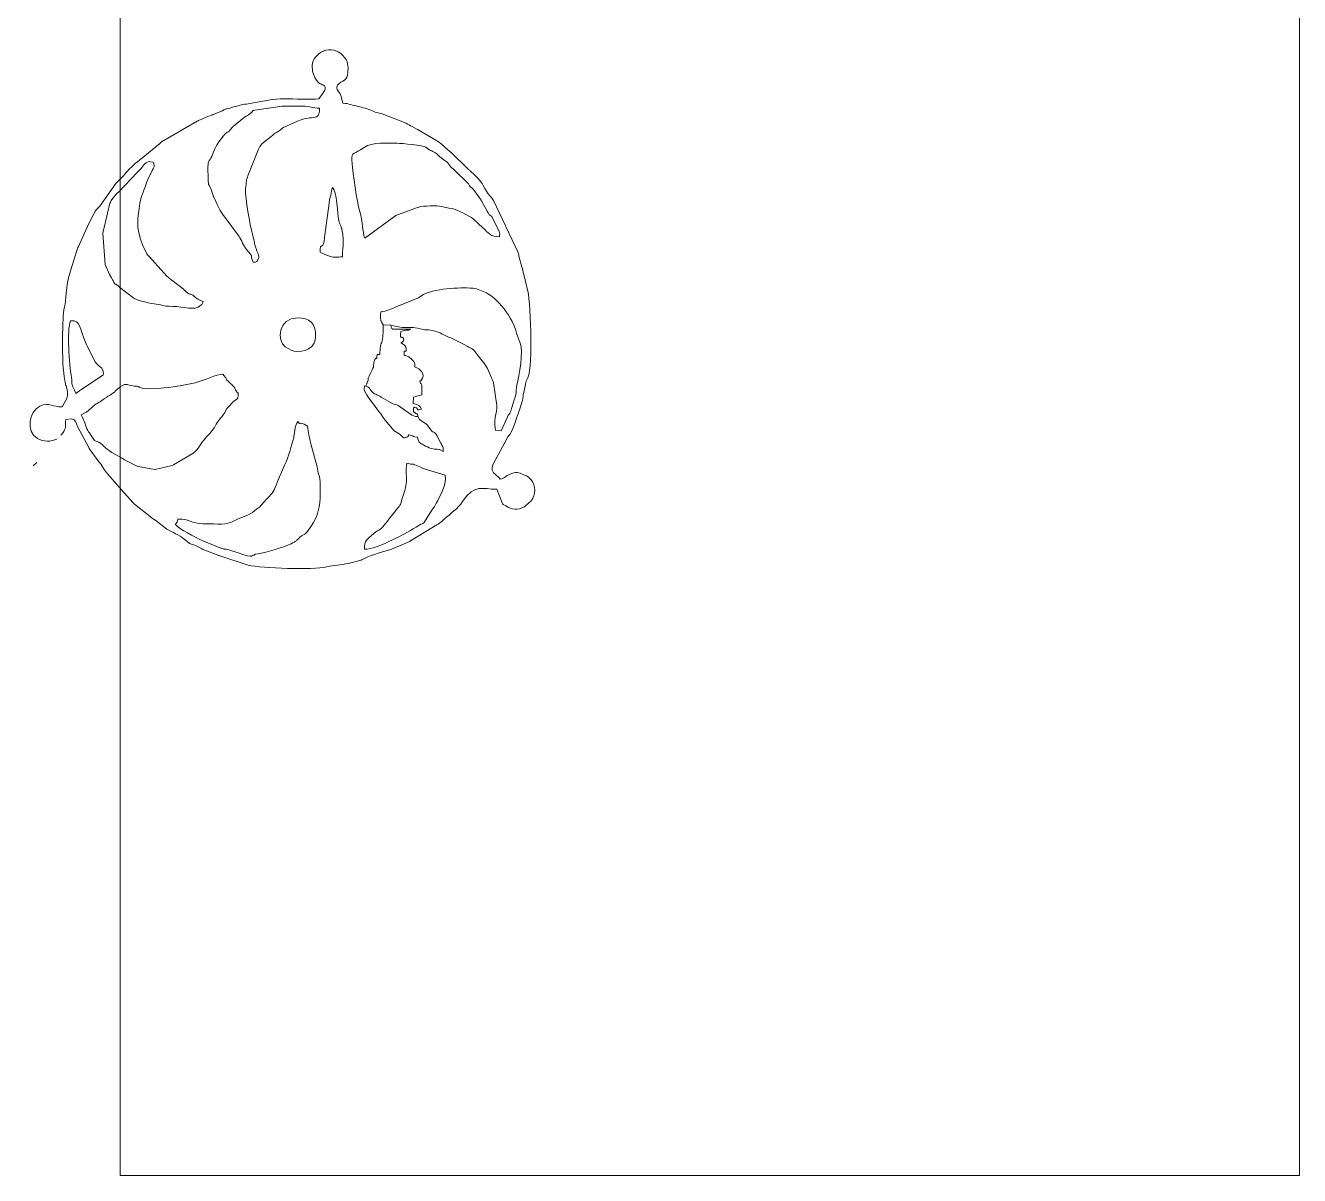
# Model space of a CAD drawing. Header units: centimetres. Extents: x -259 to 261, y 17 to 228.
# Drawn here: x 17.71 to 25.15, y 176.7 to 183.41 of the extents above; entities that cross this region are included whole.
import ezdxf

# ---------------------------------------------------------------- set-up
doc = ezdxf.new("R2010")
doc.units = ezdxf.units.CM
doc.header["$MEASUREMENT"] = 0
doc.layers.add('layer 1', color=7, linetype='Continuous')

msp = doc.modelspace()

# ---------------------------------------------------------------- linework, layer by layer
at = {"layer": 'layer 1', "color": 250, "lineweight": 20}
msp.add_open_spline([(25.14735, 176.70009), (25.14735, 176.70009), (25.14735, 189.98194), (25.14735, 189.98194), (25.14735, 189.98194), (25.14735, 189.98194), (18.26735, 189.98194), (18.26735, 189.98194), (18.26735, 189.98194), (18.26735, 189.98194), (18.26735, 176.70009), (18.26735, 176.70009), (18.26735, 176.70009), (18.26735, 176.70009), (25.14735, 176.70009), (25.14735, 176.70009)], degree=3, knots=[0, 0, 0, 0, 0.2, 0.2, 0.2, 0.2, 0.4, 0.4, 0.4, 0.4, 0.6, 0.6, 0.6, 0.6, 1, 1, 1, 1], dxfattribs=at)
at = {"layer": 'layer 1', "color": 2, "lineweight": 9}
for points, knots in [([(19.55349, 182.99755), (19.54566, 183.02447), (19.51151, 183.04034), (19.54341, 183.06701), (19.54341, 183.06701), (19.57637, 183.09457), (19.59797, 183.08353), (19.59626, 183.16136), (19.59626, 183.16136), (19.59554, 183.19403), (19.58558, 183.20981), (19.56805, 183.23), (19.56805, 183.23), (19.53896, 183.26348), (19.49215, 183.27361), (19.45179, 183.25644), (19.45179, 183.25644), (19.45044, 183.25586), (19.44887, 183.25515), (19.44755, 183.25454), (19.44755, 183.25454), (19.41758, 183.24068), (19.38902, 183.20953), (19.38778, 183.1737), (19.38778, 183.1737), (19.38668, 183.14247), (19.39214, 183.11903), (19.40775, 183.09419), (19.40775, 183.09419), (19.43496, 183.05094), (19.45222, 183.07108), (19.46352, 183.04662)], [0, 0, 0, 0, 0.1111111, 0.1111111, 0.1111111, 0.1111111, 0.2222222, 0.2222222, 0.2222222, 0.2222222, 0.3333333, 0.3333333, 0.3333333, 0.3333333, 0.4444444, 0.4444444, 0.4444444, 0.4444444, 0.5555556, 0.5555556, 0.5555556, 0.5555556, 0.6666667, 0.6666667, 0.6666667, 0.6666667, 0.7777778, 0.7777778, 0.7777778, 0.7777778, 1, 1, 1, 1]), ([(19.46354, 183.03659), (19.46334, 183.03578), (19.46287, 183.03381), (19.46256, 183.03291), (19.46256, 183.03291), (19.46229, 183.03211), (19.45371, 183.01679), (19.45147, 183.01388)], [0, 0, 0, 0, 0.3333333, 0.3333333, 0.3333333, 0.3333333, 1, 1, 1, 1]), ([(19.42565, 182.97934), (19.38056, 182.97127), (19.27831, 182.97994), (19.22483, 182.97876), (19.22483, 182.97876), (19.16131, 182.97737), (19.10275, 182.96767), (19.04457, 182.95498), (19.04457, 182.95498), (18.99292, 182.94371), (18.99921, 182.95263), (18.92266, 182.92937), (18.92266, 182.92937), (18.87707, 182.91552), (18.88981, 182.92581), (18.86312, 182.90825)], [0, 0, 0, 0, 0.2, 0.2, 0.2, 0.2, 0.4, 0.4, 0.4, 0.4, 0.6, 0.6, 0.6, 0.6, 1, 1, 1, 1]), ([(19.1471, 182.75864), (19.17831, 182.78732), (19.17504, 182.77758), (19.19657, 182.79366), (19.19657, 182.79366), (19.20307, 182.7985), (19.19811, 182.79549), (19.20656, 182.8022), (19.20656, 182.8022), (19.22136, 182.81401), (19.20852, 182.80587), (19.2215, 182.81259), (19.2215, 182.81259), (19.2331, 182.81861), (19.2422, 182.81975), (19.25496, 182.82675), (19.25496, 182.82675), (19.39204, 182.902), (19.4317, 182.83497), (19.42992, 182.92419), (19.42992, 182.92419), (19.38796, 182.92604), (19.37654, 182.93497), (19.32836, 182.93579), (19.32836, 182.93579), (19.29018, 182.93644), (19.25043, 182.9372), (19.21234, 182.93641)], [0, 0, 0, 0, 0.125, 0.125, 0.125, 0.125, 0.25, 0.25, 0.25, 0.25, 0.375, 0.375, 0.375, 0.375, 0.5, 0.5, 0.5, 0.5, 0.625, 0.625, 0.625, 0.625, 0.75, 0.75, 0.75, 0.75, 1, 1, 1, 1]), ([(19.80519, 182.88769), (19.78288, 182.89591), (19.76084, 182.89628), (19.73836, 182.9081), (19.73836, 182.9081), (19.71283, 182.92154), (19.6794, 182.92785), (19.65498, 182.93498), (19.65498, 182.93498), (19.63828, 182.93984), (19.6267, 182.94089), (19.6129, 182.94526), (19.6129, 182.94526), (19.59511, 182.95089), (19.58893, 182.95109), (19.56508, 182.95427)], [0, 0, 0, 0, 0.2, 0.2, 0.2, 0.2, 0.4, 0.4, 0.4, 0.4, 0.6, 0.6, 0.6, 0.6, 1, 1, 1, 1]), ([(18.80959, 182.88734), (18.80821, 182.88684), (18.80659, 182.88621), (18.80521, 182.88573), (18.80521, 182.88573), (18.77517, 182.87522), (18.75955, 182.86859), (18.73302, 182.85623), (18.73302, 182.85623), (18.72147, 182.85085), (18.726, 182.85301), (18.71602, 182.84796)], [0, 0, 0, 0, 0.25, 0.25, 0.25, 0.25, 0.5, 0.5, 0.5, 0.5, 1, 1, 1, 1]), ([(19.06593, 182.91452), (19.0248, 182.90662), (19.05329, 182.91575), (19.02603, 182.89251), (19.02603, 182.89251), (19.00893, 182.87791), (19.01036, 182.88463), (18.9921, 182.87146)], [0, 0, 0, 0, 0.3333333, 0.3333333, 0.3333333, 0.3333333, 1, 1, 1, 1]), ([(18.92815, 182.81988), (18.9269, 182.81862), (18.92343, 182.81478), (18.92226, 182.81337), (18.92226, 182.81337), (18.8831, 182.76662), (18.90177, 182.79819), (18.86927, 182.76354)], [0, 0, 0, 0, 0.3333333, 0.3333333, 0.3333333, 0.3333333, 1, 1, 1, 1]), ([(18.50867, 182.72714), (18.49664, 182.71804), (18.49133, 182.71299), (18.4793, 182.70254), (18.4793, 182.70254), (18.47225, 182.69644), (18.47552, 182.6985), (18.46619, 182.69075)], [0, 0, 0, 0, 0.3333333, 0.3333333, 0.3333333, 0.3333333, 1, 1, 1, 1]), ([(18.84156, 182.72888), (18.81328, 182.68492), (18.81197, 182.65939), (18.79635, 182.63354), (18.79635, 182.63354), (18.78093, 182.60804), (18.77844, 182.62031), (18.7791, 182.56543), (18.7791, 182.56543), (18.78068, 182.43616), (18.77966, 182.51322), (18.80545, 182.4259), (18.80545, 182.4259), (18.81189, 182.40412), (18.80724, 182.41789), (18.8141, 182.40307), (18.8141, 182.40307), (18.83218, 182.364), (18.84321, 182.33556), (18.86554, 182.30357), (18.86554, 182.30357), (18.86628, 182.30249), (18.86734, 182.30105), (18.86811, 182.30002), (18.86811, 182.30002), (18.86888, 182.299), (18.87003, 182.29761), (18.87082, 182.29661)], [0, 0, 0, 0, 0.125, 0.125, 0.125, 0.125, 0.25, 0.25, 0.25, 0.25, 0.375, 0.375, 0.375, 0.375, 0.5, 0.5, 0.5, 0.5, 0.625, 0.625, 0.625, 0.625, 0.75, 0.75, 0.75, 0.75, 1, 1, 1, 1]), ([(19.07309, 182.6855), (19.07675, 182.69162), (19.07803, 182.69468), (19.0822, 182.70113), (19.0822, 182.70113), (19.08281, 182.70208), (19.09189, 182.71439), (19.09273, 182.71535)], [0, 0, 0, 0, 0.3333333, 0.3333333, 0.3333333, 0.3333333, 1, 1, 1, 1]), ([(20.06055, 182.6888), (20.0302, 182.71133), (20.07671, 182.68021), (20.05054, 182.69702), (20.05054, 182.69702), (20.03588, 182.70643), (19.90904, 182.71955), (19.88216, 182.71955), (19.88216, 182.71955), (19.82976, 182.71955), (19.73987, 182.72832), (19.69057, 182.69542)], [0, 0, 0, 0, 0.25, 0.25, 0.25, 0.25, 0.5, 0.5, 0.5, 0.5, 1, 1, 1, 1]), ([(20.1966, 182.6669), (20.19658, 182.66691), (20.18385, 182.6769), (20.1832, 182.67746), (20.1832, 182.67746), (20.15783, 182.69871), (20.14058, 182.71982), (20.10943, 182.73713)], [0, 0, 0, 0, 0.3333333, 0.3333333, 0.3333333, 0.3333333, 1, 1, 1, 1]), ([(19.66859, 182.68043), (19.62314, 182.65618), (19.61353, 182.66347), (19.6195, 182.60159), (19.6195, 182.60159), (19.62419, 182.55302), (19.64899, 182.37035), (19.66268, 182.32684), (19.66268, 182.32684), (19.68576, 182.25342), (19.67936, 182.20805), (19.6934, 182.16566)], [0, 0, 0, 0, 0.25, 0.25, 0.25, 0.25, 0.5, 0.5, 0.5, 0.5, 1, 1, 1, 1]), ([(20.21014, 182.57135), (20.19528, 182.58069), (20.20359, 182.57256), (20.19429, 182.5847), (20.19429, 182.5847), (20.15485, 182.63616), (20.18949, 182.59335), (20.14027, 182.63405), (20.14027, 182.63405), (20.11559, 182.65448), (20.1229, 182.65454), (20.09184, 182.67066), (20.09184, 182.67066), (20.09058, 182.67132), (20.08899, 182.6721), (20.08772, 182.67275), (20.08772, 182.67275), (20.08683, 182.67321), (20.0683, 182.68325), (20.0677, 182.68364)], [0, 0, 0, 0, 0.1666667, 0.1666667, 0.1666667, 0.1666667, 0.3333333, 0.3333333, 0.3333333, 0.3333333, 0.5, 0.5, 0.5, 0.5, 0.6666667, 0.6666667, 0.6666667, 0.6666667, 1, 1, 1, 1]), ([(18.3143, 182.56267), (18.31339, 182.56177), (18.31208, 182.56056), (18.31121, 182.55963), (18.31121, 182.55963), (18.27353, 182.51879), (18.29104, 182.53174), (18.24082, 182.48597)], [0, 0, 0, 0, 0.3333333, 0.3333333, 0.3333333, 0.3333333, 1, 1, 1, 1]), ([(18.39134, 182.41202), (18.39369, 182.41696), (18.39595, 182.42202), (18.39875, 182.42893), (18.39875, 182.42893), (18.41873, 182.47822), (18.41586, 182.48388), (18.44681, 182.54691), (18.44681, 182.54691), (18.46882, 182.59176), (18.46918, 182.57661), (18.45957, 182.6098), (18.45957, 182.6098), (18.43179, 182.61304), (18.43847, 182.61716), (18.41887, 182.60471), (18.41887, 182.60471), (18.39795, 182.59142), (18.39319, 182.5697), (18.36536, 182.54891)], [0, 0, 0, 0, 0.1666667, 0.1666667, 0.1666667, 0.1666667, 0.3333333, 0.3333333, 0.3333333, 0.3333333, 0.5, 0.5, 0.5, 0.5, 0.6666667, 0.6666667, 0.6666667, 0.6666667, 1, 1, 1, 1]), ([(20.37811, 182.48433), (20.36221, 182.51011), (20.33082, 182.54001), (20.30843, 182.55832), (20.30843, 182.55832), (20.30482, 182.56128), (20.29925, 182.5663), (20.2959, 182.57068)], [0, 0, 0, 0, 0.3333333, 0.3333333, 0.3333333, 0.3333333, 1, 1, 1, 1]), ([(19.03797, 182.1894), (19.02472, 182.24179), (18.99504, 182.40331), (18.99814, 182.44973), (18.99814, 182.44973), (18.99926, 182.46641), (19.00528, 182.51397), (19.01098, 182.53012)], [0, 0, 0, 0, 0.3333333, 0.3333333, 0.3333333, 0.3333333, 1, 1, 1, 1]), ([(20.35369, 182.41573), (20.34629, 182.42685), (20.35412, 182.41533), (20.34841, 182.42324), (20.34841, 182.42324), (20.30271, 182.48658), (20.322, 182.44516), (20.29873, 182.48258)], [0, 0, 0, 0, 0.3333333, 0.3333333, 0.3333333, 0.3333333, 1, 1, 1, 1]), ([(19.55378, 182.23763), (19.55247, 182.2409), (19.54553, 182.25847), (19.54547, 182.25864), (19.54547, 182.25864), (19.53217, 182.30506), (19.53383, 182.44172), (19.50476, 182.46173), (19.50476, 182.46173), (19.49935, 182.44713), (19.50028, 182.43285), (19.49578, 182.41603), (19.49578, 182.41603), (19.49088, 182.39776), (19.4886, 182.40322), (19.48706, 182.37069)], [0, 0, 0, 0, 0.2, 0.2, 0.2, 0.2, 0.4, 0.4, 0.4, 0.4, 0.6, 0.6, 0.6, 0.6, 1, 1, 1, 1]), ([(18.14765, 182.35323), (18.13709, 182.33637), (18.13397, 182.34258), (18.12178, 182.32335), (18.12178, 182.32335), (18.11548, 182.3134), (18.12255, 182.32224), (18.11303, 182.30873)], [0, 0, 0, 0, 0.3333333, 0.3333333, 0.3333333, 0.3333333, 1, 1, 1, 1]), ([(18.20751, 182.36962), (18.20751, 182.36962), (18.16524, 182.19461), (18.16524, 182.19461), (18.16524, 182.19461), (18.16524, 182.19461), (18.17955, 182.0128), (18.17955, 182.0128), (18.17955, 182.0128), (18.17955, 182.0128), (18.20453, 181.95349), (18.20453, 181.95349)], [0, 0, 0, 0, 0.25, 0.25, 0.25, 0.25, 0.5, 0.5, 0.5, 0.5, 1, 1, 1, 1]), ([(19.6934, 182.16566), (19.6934, 182.16566), (19.8756, 182.29858), (19.8756, 182.29858), (19.8756, 182.29858), (19.8756, 182.29858), (19.99525, 182.34307), (19.99525, 182.34307)], [0, 0, 0, 0, 0.3333333, 0.3333333, 0.3333333, 0.3333333, 1, 1, 1, 1]), ([(19.99525, 182.34307), (20.01686, 182.34878), (19.99519, 182.3434), (20.00855, 182.34749), (20.00855, 182.34749), (20.03442, 182.35541), (20.11542, 182.35692), (20.14285, 182.35117), (20.14285, 182.35117), (20.1658, 182.34638), (20.16944, 182.34239), (20.20475, 182.33878), (20.20475, 182.33878), (20.22968, 182.33624), (20.3033, 182.29326), (20.32666, 182.27958)], [0, 0, 0, 0, 0.2, 0.2, 0.2, 0.2, 0.4, 0.4, 0.4, 0.4, 0.6, 0.6, 0.6, 0.6, 1, 1, 1, 1]), ([(19.04228, 182.027), (19.06256, 182.02709), (19.05918, 182.02418), (19.06917, 182.03945), (19.06917, 182.03945), (19.08351, 182.06131), (19.07112, 182.07187), (19.06146, 182.09995), (19.06146, 182.09995), (19.04514, 182.14744), (19.05324, 182.13857), (19.04072, 182.17979)], [0, 0, 0, 0, 0.25, 0.25, 0.25, 0.25, 0.5, 0.5, 0.5, 0.5, 1, 1, 1, 1]), ([(19.56475, 182.05694), (19.56061, 182.09969), (19.57832, 182.13366), (19.56101, 182.21614), (19.56101, 182.21614), (19.56069, 182.21768), (19.56033, 182.2193), (19.55995, 182.22078), (19.55995, 182.22078), (19.55959, 182.22222), (19.55907, 182.22383), (19.55865, 182.22519)], [0, 0, 0, 0, 0.25, 0.25, 0.25, 0.25, 0.5, 0.5, 0.5, 0.5, 1, 1, 1, 1]), ([(20.38313, 182.22707), (20.41616, 182.19609), (20.42674, 182.1735), (20.48033, 182.17483), (20.48033, 182.17483), (20.48084, 182.18946), (20.48232, 182.19097), (20.47884, 182.20517)], [0, 0, 0, 0, 0.3333333, 0.3333333, 0.3333333, 0.3333333, 1, 1, 1, 1]), ([(18.96153, 182.17512), (18.97234, 182.15878), (18.98909, 182.11701), (19.004, 182.10018), (19.004, 182.10018), (19.04832, 182.05018), (19.02214, 182.07257), (19.04228, 182.027)], [0, 0, 0, 0, 0.3333333, 0.3333333, 0.3333333, 0.3333333, 1, 1, 1, 1]), ([(19.45984, 182.16959), (19.45628, 182.09044), (19.43214, 182.15086), (19.43344, 182.08472), (19.43344, 182.08472), (19.44668, 182.07593), (19.47786, 182.06559), (19.48758, 182.06178), (19.48758, 182.06178), (19.52077, 182.04878), (19.52895, 182.0579), (19.56475, 182.05694)], [0, 0, 0, 0, 0.25, 0.25, 0.25, 0.25, 0.5, 0.5, 0.5, 0.5, 1, 1, 1, 1]), ([(17.97827, 181.98061), (17.94599, 181.87688), (17.95105, 181.80309), (17.94235, 181.76533), (17.94235, 181.76533), (17.93297, 181.72457), (17.93159, 181.66241), (17.93134, 181.61644), (17.93134, 181.61644), (17.93084, 181.52029), (17.92768, 181.41716), (17.9458, 181.32459), (17.9458, 181.32459), (17.94715, 181.31768), (17.95063, 181.30671), (17.95123, 181.30483), (17.95123, 181.30483), (17.97238, 181.23935), (17.95534, 181.23431), (17.92868, 181.1835), (17.92868, 181.1835), (17.87404, 181.17877), (17.85487, 181.21309), (17.79886, 181.18619), (17.79886, 181.18619), (17.73391, 181.15501), (17.71449, 181.04167), (17.78374, 180.9985), (17.78374, 180.9985), (17.81719, 180.97765), (17.86447, 180.9764), (17.899, 180.9965)], [0, 0, 0, 0, 0.1111111, 0.1111111, 0.1111111, 0.1111111, 0.2222222, 0.2222222, 0.2222222, 0.2222222, 0.3333333, 0.3333333, 0.3333333, 0.3333333, 0.4444444, 0.4444444, 0.4444444, 0.4444444, 0.5555556, 0.5555556, 0.5555556, 0.5555556, 0.6666667, 0.6666667, 0.6666667, 0.6666667, 0.7777778, 0.7777778, 0.7777778, 0.7777778, 1, 1, 1, 1]), ([(18.20453, 181.95349), (18.20515, 181.95244), (18.20619, 181.95098), (18.20681, 181.94992), (18.20681, 181.94992), (18.25984, 181.86212), (18.21263, 181.92461), (18.26548, 181.87938)], [0, 0, 0, 0, 0.3333333, 0.3333333, 0.3333333, 0.3333333, 1, 1, 1, 1]), ([(18.56844, 181.92079), (18.56732, 181.92151), (18.56573, 181.9224), (18.56463, 181.92314), (18.56463, 181.92314), (18.56354, 181.9239), (18.56201, 181.92491), (18.56096, 181.92569), (18.56096, 181.92569), (18.5598, 181.92655), (18.5448, 181.94026), (18.54205, 181.94279)], [0, 0, 0, 0, 0.25, 0.25, 0.25, 0.25, 0.5, 0.5, 0.5, 0.5, 1, 1, 1, 1]), ([(18.34718, 181.81535), (18.37137, 181.80195), (18.45039, 181.78343), (18.47657, 181.78162), (18.47657, 181.78162), (18.52448, 181.77834), (18.50039, 181.76938), (18.57367, 181.76867), (18.57367, 181.76867), (18.63921, 181.76804), (18.69733, 181.73931), (18.73744, 181.77455), (18.73744, 181.77455), (18.74726, 181.78319), (18.74542, 181.77959), (18.75086, 181.79597)], [0, 0, 0, 0, 0.2, 0.2, 0.2, 0.2, 0.4, 0.4, 0.4, 0.4, 0.6, 0.6, 0.6, 0.6, 1, 1, 1, 1]), ([(18.75086, 181.79597), (18.74893, 181.79658), (18.71926, 181.80754), (18.70207, 181.82325), (18.70207, 181.82325), (18.66295, 181.859), (18.68501, 181.81769), (18.6347, 181.87116)], [0, 0, 0, 0, 0.3333333, 0.3333333, 0.3333333, 0.3333333, 1, 1, 1, 1]), ([(20.44993, 181.81355), (20.41942, 181.84504), (20.35354, 181.87453), (20.30855, 181.87553), (20.30855, 181.87553), (20.22082, 181.87753), (20.07517, 181.87425), (20.00735, 181.81921)], [0, 0, 0, 0, 0.3333333, 0.3333333, 0.3333333, 0.3333333, 1, 1, 1, 1]), ([(20.63083, 181.31216), (20.63432, 181.33303), (20.63682, 181.33355), (20.64529, 181.3516), (20.64529, 181.3516), (20.67783, 181.42085), (20.66003, 181.82825), (20.64233, 181.87191)], [0, 0, 0, 0, 0.3333333, 0.3333333, 0.3333333, 0.3333333, 1, 1, 1, 1]), ([(19.87779, 181.76486), (19.84616, 181.75323), (19.82363, 181.74174), (19.78701, 181.7363), (19.78701, 181.7363), (19.78616, 181.71065), (19.7831, 181.691), (19.79296, 181.67228)], [0, 0, 0, 0, 0.3333333, 0.3333333, 0.3333333, 0.3333333, 1, 1, 1, 1]), ([(20.57899, 181.61305), (20.57266, 181.6351), (20.57072, 181.64421), (20.56339, 181.65955), (20.56339, 181.65955), (20.53704, 181.71472), (20.50683, 181.76064), (20.46248, 181.80194)], [0, 0, 0, 0, 0.3333333, 0.3333333, 0.3333333, 0.3333333, 1, 1, 1, 1]), ([(18.07247, 181.54077), (18.07165, 181.5425), (18.06926, 181.54745), (18.06844, 181.54917), (18.06844, 181.54917), (18.02358, 181.64366), (18.04153, 181.68965), (17.97736, 181.68455), (17.97736, 181.68455), (17.95472, 181.62636), (17.96924, 181.43239), (17.98287, 181.3536), (17.98287, 181.3536), (17.99102, 181.30657), (17.97307, 181.34315), (17.99962, 181.28067), (17.99962, 181.28067), (18.00027, 181.27914), (18.00085, 181.27749), (18.0015, 181.27597)], [0, 0, 0, 0, 0.1666667, 0.1666667, 0.1666667, 0.1666667, 0.3333333, 0.3333333, 0.3333333, 0.3333333, 0.5, 0.5, 0.5, 0.5, 0.6666667, 0.6666667, 0.6666667, 0.6666667, 1, 1, 1, 1]), ([(19.25045, 181.52058), (19.283, 181.4983), (19.36714, 181.49399), (19.39815, 181.55391), (19.39815, 181.55391), (19.40655, 181.57013), (19.40619, 181.58006), (19.40672, 181.59801), (19.40672, 181.59801), (19.4088, 181.66899), (19.37058, 181.70156), (19.30394, 181.70156)], [0, 0, 0, 0, 0.25, 0.25, 0.25, 0.25, 0.5, 0.5, 0.5, 0.5, 1, 1, 1, 1]), ([(19.80075, 181.66146), (19.79942, 181.63193), (19.80257, 181.59713), (19.79592, 181.56866), (19.79592, 181.56866), (19.79081, 181.54673), (19.79008, 181.55814), (19.78584, 181.53653), (19.78584, 181.53653), (19.78314, 181.52275), (19.78289, 181.50361), (19.78127, 181.48874)], [0, 0, 0, 0, 0.25, 0.25, 0.25, 0.25, 0.5, 0.5, 0.5, 0.5, 1, 1, 1, 1]), ([(19.84556, 181.65799), (19.87491, 181.65535), (19.87595, 181.64794), (19.91211, 181.64614), (19.91211, 181.64614), (19.96835, 181.64333), (19.96823, 181.6519), (20.01901, 181.63686), (20.01901, 181.63686), (20.06092, 181.62443), (20.04396, 181.64258), (20.12173, 181.61836), (20.12173, 181.61836), (20.13752, 181.61346), (20.1469, 181.60277), (20.19612, 181.5843)], [0, 0, 0, 0, 0.2, 0.2, 0.2, 0.2, 0.4, 0.4, 0.4, 0.4, 0.6, 0.6, 0.6, 0.6, 1, 1, 1, 1]), ([(19.90563, 181.55563), (19.90685, 181.5567), (19.9074, 181.55801), (19.90951, 181.5585), (19.90951, 181.5585), (19.91159, 181.559), (19.91256, 181.56078), (19.91318, 181.56147), (19.91318, 181.56147), (19.91668, 181.56537), (19.92654, 181.5661), (19.91985, 181.58091), (19.91985, 181.58091), (19.90868, 181.60569), (19.89586, 181.56185), (19.90468, 181.62252)], [0, 0, 0, 0, 0.2, 0.2, 0.2, 0.2, 0.4, 0.4, 0.4, 0.4, 0.6, 0.6, 0.6, 0.6, 1, 1, 1, 1]), ([(19.98508, 181.42437), (19.9855, 181.43983), (19.98922, 181.43804), (19.96777, 181.45868), (19.96777, 181.45868), (19.91338, 181.51102), (19.92578, 181.45474), (19.92464, 181.50736)], [0, 0, 0, 0, 0.3333333, 0.3333333, 0.3333333, 0.3333333, 1, 1, 1, 1]), ([(20.56243, 181.20933), (20.56734, 181.22994), (20.57176, 181.23649), (20.57481, 181.25209), (20.57481, 181.25209), (20.57838, 181.27025), (20.5762, 181.29037), (20.58106, 181.30853), (20.58106, 181.30853), (20.59651, 181.36626), (20.61931, 181.50466), (20.60025, 181.55487)], [0, 0, 0, 0, 0.25, 0.25, 0.25, 0.25, 0.5, 0.5, 0.5, 0.5, 1, 1, 1, 1]), ([(19.76634, 181.48843), (19.76319, 181.43964), (19.76145, 181.48804), (19.74941, 181.44785), (19.74941, 181.44785), (19.74052, 181.41821), (19.75242, 181.42826), (19.73704, 181.39748), (19.73704, 181.39748), (19.6994, 181.32209), (19.72448, 181.37073), (19.7086, 181.32486), (19.7086, 181.32486), (19.70801, 181.32314), (19.70736, 181.32173), (19.70671, 181.32003), (19.70671, 181.32003), (19.70596, 181.31803), (19.70169, 181.3103), (19.69952, 181.3032), (19.69952, 181.3032), (19.72532, 181.29641), (19.71899, 181.29003), (19.73332, 181.2731), (19.73332, 181.2731), (19.747, 181.25693), (19.76526, 181.25392), (19.7901, 181.2392)], [0, 0, 0, 0, 0.125, 0.125, 0.125, 0.125, 0.25, 0.25, 0.25, 0.25, 0.375, 0.375, 0.375, 0.375, 0.5, 0.5, 0.5, 0.5, 0.625, 0.625, 0.625, 0.625, 0.75, 0.75, 0.75, 0.75, 1, 1, 1, 1]), ([(18.94742, 181.22722), (18.95369, 181.23464), (18.95417, 181.22923), (18.95467, 181.24538), (18.95467, 181.24538), (18.95599, 181.28778), (18.95688, 181.24951), (18.94691, 181.26973), (18.94691, 181.26973), (18.93765, 181.28852), (18.93339, 181.29437), (18.92163, 181.30745), (18.92163, 181.30745), (18.91435, 181.31555), (18.91523, 181.31465), (18.90639, 181.32273), (18.90639, 181.32273), (18.87336, 181.35293), (18.89425, 181.34244), (18.86581, 181.37257)], [0, 0, 0, 0, 0.1666667, 0.1666667, 0.1666667, 0.1666667, 0.3333333, 0.3333333, 0.3333333, 0.3333333, 0.5, 0.5, 0.5, 0.5, 0.6666667, 0.6666667, 0.6666667, 0.6666667, 1, 1, 1, 1]), ([(19.97919, 181.23977), (19.9962, 181.24346), (20.01076, 181.24835), (20.02733, 181.25232), (20.02733, 181.25232), (20.0289, 181.33349), (20.02712, 181.29693), (20.01516, 181.33137), (20.01516, 181.33137), (20.02143, 181.33718), (20.01572, 181.32956), (20.02456, 181.33935), (20.02456, 181.33935), (20.03592, 181.35191), (20.03732, 181.37094), (20.02502, 181.38828), (20.02502, 181.38828), (20.00649, 181.41437), (19.97537, 181.41409), (19.98516, 181.41745)], [0, 0, 0, 0, 0.1666667, 0.1666667, 0.1666667, 0.1666667, 0.3333333, 0.3333333, 0.3333333, 0.3333333, 0.5, 0.5, 0.5, 0.5, 0.6666667, 0.6666667, 0.6666667, 0.6666667, 1, 1, 1, 1]), ([(18.61643, 181.3046), (18.5765, 181.30188), (18.47741, 181.27912), (18.3971, 181.29221), (18.3971, 181.29221), (18.36151, 181.29802), (18.3925, 181.30037), (18.34847, 181.30411), (18.34847, 181.30411), (18.29744, 181.30846), (18.30435, 181.33043), (18.24885, 181.2844), (18.24885, 181.2844), (18.22537, 181.26494), (18.24546, 181.27318), (18.20372, 181.24913), (18.20372, 181.24913), (18.18922, 181.24076), (18.20265, 181.25001), (18.18919, 181.23997), (18.18919, 181.23997), (18.11339, 181.18342), (18.14927, 181.22382), (18.07735, 181.15748), (18.07735, 181.15748), (18.07606, 181.15629), (18.07221, 181.15297), (18.07077, 181.15189)], [0, 0, 0, 0, 0.125, 0.125, 0.125, 0.125, 0.25, 0.25, 0.25, 0.25, 0.375, 0.375, 0.375, 0.375, 0.5, 0.5, 0.5, 0.5, 0.625, 0.625, 0.625, 0.625, 0.75, 0.75, 0.75, 0.75, 1, 1, 1, 1]), ([(19.7901, 181.2392), (19.76526, 181.25392), (19.747, 181.25693), (19.73332, 181.2731), (19.73332, 181.2731), (19.71899, 181.29003), (19.72532, 181.29641), (19.69952, 181.3032), (19.69952, 181.3032), (19.68625, 181.30919), (19.69746, 181.30468), (19.6918, 181.30021), (19.6918, 181.30021), (19.69134, 181.28003), (19.68942, 181.2858), (19.69642, 181.2681), (19.69642, 181.2681), (19.7061, 181.24366), (19.79115, 181.13946), (19.81268, 181.10434)], [0, 0, 0, 0, 0.1666667, 0.1666667, 0.1666667, 0.1666667, 0.3333333, 0.3333333, 0.3333333, 0.3333333, 0.5, 0.5, 0.5, 0.5, 0.6666667, 0.6666667, 0.6666667, 0.6666667, 1, 1, 1, 1]), ([(20.52798, 181.00813), (20.53432, 181.01744), (20.54, 181.02051), (20.54202, 181.02315), (20.54202, 181.02315), (20.55622, 181.04171), (20.6047, 181.18788), (20.61394, 181.21865), (20.61394, 181.21865), (20.61863, 181.23426), (20.61676, 181.24964), (20.6212, 181.26704)], [0, 0, 0, 0, 0.25, 0.25, 0.25, 0.25, 0.5, 0.5, 0.5, 0.5, 1, 1, 1, 1]), ([(20.00438, 181.12537), (20.00119, 181.15793), (20.00249, 181.12812), (19.98314, 181.15127), (19.98314, 181.15127), (19.97696, 181.15865), (19.97852, 181.14185), (19.97803, 181.16115), (19.97803, 181.16115), (19.97726, 181.19118), (19.98283, 181.17552), (19.98549, 181.17973), (19.98549, 181.17973), (20.02043, 181.16936), (19.98126, 181.15844), (20.02466, 181.1691), (20.02466, 181.1691), (20.01517, 181.19226), (20.01078, 181.1929), (19.97562, 181.20291)], [0, 0, 0, 0, 0.1666667, 0.1666667, 0.1666667, 0.1666667, 0.3333333, 0.3333333, 0.3333333, 0.3333333, 0.5, 0.5, 0.5, 0.5, 0.6666667, 0.6666667, 0.6666667, 0.6666667, 1, 1, 1, 1]), ([(18.03926, 181.13601), (18.06451, 181.08766), (18.05924, 181.08941), (18.07277, 181.05404), (18.07277, 181.05404), (18.07937, 181.03677), (18.08414, 181.03877), (18.09447, 181.0216), (18.09447, 181.0216), (18.12977, 180.96287), (18.11146, 180.9986), (18.15539, 180.9671), (18.15539, 180.9671), (18.17371, 180.95397), (18.16894, 180.9503), (18.21859, 180.91586)], [0, 0, 0, 0, 0.2, 0.2, 0.2, 0.2, 0.4, 0.4, 0.4, 0.4, 0.6, 0.6, 0.6, 0.6, 1, 1, 1, 1]), ([(18.81783, 181.06294), (18.82488, 181.07684), (18.82902, 181.08719), (18.83968, 181.10111), (18.83968, 181.10111), (18.84699, 181.11067), (18.8587, 181.12276), (18.86476, 181.13072)], [0, 0, 0, 0, 0.3333333, 0.3333333, 0.3333333, 0.3333333, 1, 1, 1, 1]), ([(19.36013, 181.07033), (19.29856, 181.10621), (19.32328, 181.06793), (19.30394, 181.09694), (19.30394, 181.09694), (19.28404, 181.07317), (19.28374, 181.01639), (19.27948, 181.00165), (19.27948, 181.00165), (19.26811, 180.96246), (19.24749, 180.88194), (19.2283, 180.84726)], [0, 0, 0, 0, 0.25, 0.25, 0.25, 0.25, 0.5, 0.5, 0.5, 0.5, 1, 1, 1, 1]), ([(20.45566, 181.04588), (20.45566, 181.04588), (20.49045, 181.04246), (20.49045, 181.04246), (20.49045, 181.04246), (20.49045, 181.04246), (20.52628, 181.12516), (20.52628, 181.12516)], [0, 0, 0, 0, 0.3333333, 0.3333333, 0.3333333, 0.3333333, 1, 1, 1, 1]), ([(19.86524, 181.04191), (19.86636, 181.04126), (19.86797, 181.04051), (19.86915, 181.03989), (19.86915, 181.03989), (19.93093, 181.00769), (19.90655, 180.9911), (19.94308, 181.00778), (19.94308, 181.00778), (19.96048, 181.01572), (19.93452, 181.02306), (19.96836, 181.0152), (19.96836, 181.0152), (19.97616, 181.01339), (19.97573, 181.00765), (20.00157, 181.00598), (20.00157, 181.00598), (20.00517, 180.99096), (20.00576, 180.97884), (20.0203, 180.96977), (20.0203, 180.96977), (20.0393, 180.95791), (20.07744, 180.93701), (20.10107, 180.93552), (20.10107, 180.93552), (20.10711, 180.93514), (20.12759, 180.93494), (20.13015, 180.93439)], [0, 0, 0, 0, 0.125, 0.125, 0.125, 0.125, 0.25, 0.25, 0.25, 0.25, 0.375, 0.375, 0.375, 0.375, 0.5, 0.5, 0.5, 0.5, 0.625, 0.625, 0.625, 0.625, 0.75, 0.75, 0.75, 0.75, 1, 1, 1, 1]), ([(18.0827, 180.94861), (18.08329, 180.94736), (18.08398, 180.94573), (18.08459, 180.94452), (18.08459, 180.94452), (18.08521, 180.94331), (18.08599, 180.94172), (18.08662, 180.94054)], [0, 0, 0, 0, 0.3333333, 0.3333333, 0.3333333, 0.3333333, 1, 1, 1, 1]), ([(20.15127, 180.92272), (20.15201, 180.95215), (20.15304, 180.93891), (20.14409, 180.95898), (20.14409, 180.95898), (20.14389, 180.95943), (20.13827, 180.96995), (20.1377, 180.97104)], [0, 0, 0, 0, 0.3333333, 0.3333333, 0.3333333, 0.3333333, 1, 1, 1, 1]), ([(18.29216, 180.87377), (18.29216, 180.87377), (18.37078, 180.83427), (18.37078, 180.83427), (18.37078, 180.83427), (18.37078, 180.83427), (18.4703, 180.81678), (18.4703, 180.81678), (18.4703, 180.81678), (18.4703, 180.81678), (18.57044, 180.8405), (18.57044, 180.8405)], [0, 0, 0, 0, 0.25, 0.25, 0.25, 0.25, 0.5, 0.5, 0.5, 0.5, 1, 1, 1, 1]), ([(19.93899, 180.85461), (19.92571, 180.74901), (19.95747, 180.77953), (19.91366, 180.65483), (19.91366, 180.65483), (19.90815, 180.63916), (19.91025, 180.63345), (19.90341, 180.6168), (19.90341, 180.6168), (19.9019, 180.61316), (19.89693, 180.60464), (19.8942, 180.60077)], [0, 0, 0, 0, 0.25, 0.25, 0.25, 0.25, 0.5, 0.5, 0.5, 0.5, 1, 1, 1, 1]), ([(20.64741, 180.77473), (20.6472, 180.77486), (20.62727, 180.78405), (20.62647, 180.78442), (20.62647, 180.78442), (20.60045, 180.79666), (20.58297, 180.80471), (20.5523, 180.79447), (20.5523, 180.79447), (20.52657, 180.78588), (20.50763, 180.76607), (20.48448, 180.76073), (20.48448, 180.76073), (20.47834, 180.76822), (20.47151, 180.7759), (20.46521, 180.78106), (20.46521, 180.78106), (20.44969, 180.79381), (20.42077, 180.80574), (20.44673, 180.85677)], [0, 0, 0, 0, 0.1666667, 0.1666667, 0.1666667, 0.1666667, 0.3333333, 0.3333333, 0.3333333, 0.3333333, 0.5, 0.5, 0.5, 0.5, 0.6666667, 0.6666667, 0.6666667, 0.6666667, 1, 1, 1, 1]), ([(19.20748, 180.80071), (19.20672, 180.79893), (19.20452, 180.7939), (19.20374, 180.79213), (19.20374, 180.79213), (19.18266, 180.74401), (19.17235, 180.70173), (19.15288, 180.67876)], [0, 0, 0, 0, 0.3333333, 0.3333333, 0.3333333, 0.3333333, 1, 1, 1, 1]), ([(19.27249, 180.38879), (19.30258, 180.40414), (19.29002, 180.39826), (19.31392, 180.42072), (19.31392, 180.42072), (19.35223, 180.4567), (19.32313, 180.40679), (19.38171, 180.48617), (19.38171, 180.48617), (19.42283, 180.54187), (19.43242, 180.60802), (19.43392, 180.67384), (19.43392, 180.67384), (19.4369, 180.80535), (19.42413, 180.76097), (19.4167, 180.8318)], [0, 0, 0, 0, 0.2, 0.2, 0.2, 0.2, 0.4, 0.4, 0.4, 0.4, 0.6, 0.6, 0.6, 0.6, 1, 1, 1, 1]), ([(20.07121, 180.55795), (20.09275, 180.59403), (20.09893, 180.59399), (20.1174, 180.63287), (20.1174, 180.63287), (20.11805, 180.63426), (20.11878, 180.6358), (20.11945, 180.63719), (20.11945, 180.63719), (20.14166, 180.6835), (20.17092, 180.72983), (20.16369, 180.78329)], [0, 0, 0, 0, 0.25, 0.25, 0.25, 0.25, 0.5, 0.5, 0.5, 0.5, 1, 1, 1, 1]), ([(20.08549, 180.47696), (20.11351, 180.49374), (20.13181, 180.50273), (20.15675, 180.52662), (20.15675, 180.52662), (20.19417, 180.5625), (20.23659, 180.58679), (20.26499, 180.63005), (20.26499, 180.63005), (20.33466, 180.73613), (20.38053, 180.7022), (20.46346, 180.70182)], [0, 0, 0, 0, 0.25, 0.25, 0.25, 0.25, 0.5, 0.5, 0.5, 0.5, 1, 1, 1, 1]), ([(19.10386, 180.62507), (19.07635, 180.59028), (19.08267, 180.60271), (19.0503, 180.5753), (19.0503, 180.5753), (19.01815, 180.5481), (18.98364, 180.5445), (18.93882, 180.52152), (18.93882, 180.52152), (18.87289, 180.48768), (18.85269, 180.501), (18.75006, 180.50098), (18.75006, 180.50098), (18.68316, 180.50098), (18.66705, 180.53291), (18.60414, 180.52734), (18.60414, 180.52734), (18.59477, 180.50221), (18.60475, 180.51315), (18.58821, 180.49748), (18.58821, 180.49748), (18.61959, 180.46213), (18.69523, 180.43091), (18.74939, 180.40025)], [0, 0, 0, 0, 0.1428571, 0.1428571, 0.1428571, 0.1428571, 0.2857143, 0.2857143, 0.2857143, 0.2857143, 0.4285714, 0.4285714, 0.4285714, 0.4285714, 0.5714286, 0.5714286, 0.5714286, 0.5714286, 0.7142857, 0.7142857, 0.7142857, 0.7142857, 1, 1, 1, 1]), ([(20.49127, 180.63314), (20.50703, 180.60157), (20.4869, 180.62459), (20.51429, 180.60636), (20.51429, 180.60636), (20.55203, 180.58127), (20.58653, 180.57854), (20.62545, 180.60028), (20.62545, 180.60028), (20.62655, 180.60092), (20.62809, 180.60177), (20.62919, 180.6024)], [0, 0, 0, 0, 0.25, 0.25, 0.25, 0.25, 0.5, 0.5, 0.5, 0.5, 1, 1, 1, 1]), ([(19.79955, 180.48291), (19.79266, 180.47636), (19.7992, 180.48064), (19.78743, 180.4713), (19.78743, 180.4713), (19.77031, 180.45776), (19.76716, 180.4626), (19.74659, 180.4436), (19.74659, 180.4436), (19.70953, 180.40934), (19.68835, 180.40496), (19.69161, 180.35227), (19.69161, 180.35227), (19.73335, 180.35322), (19.78885, 180.3747), (19.82746, 180.39348)], [0, 0, 0, 0, 0.2, 0.2, 0.2, 0.2, 0.4, 0.4, 0.4, 0.4, 0.6, 0.6, 0.6, 0.6, 1, 1, 1, 1]), ([(19.89669, 180.42721), (19.93058, 180.44112), (19.99, 180.48059), (20.02139, 180.49745), (20.02139, 180.49745), (20.03681, 180.50576), (20.02959, 180.49792), (20.03957, 180.50867)], [0, 0, 0, 0, 0.3333333, 0.3333333, 0.3333333, 0.3333333, 1, 1, 1, 1]), ([(18.95575, 180.33074), (19.05923, 180.29644), (19.01775, 180.31801), (19.07285, 180.32597), (19.07285, 180.32597), (19.11591, 180.3322), (19.23002, 180.36706), (19.26449, 180.38465)], [0, 0, 0, 0, 0.3333333, 0.3333333, 0.3333333, 0.3333333, 1, 1, 1, 1]), ([(19.67195, 180.28817), (19.67311, 180.28857), (19.68947, 180.29652), (19.69246, 180.29804), (19.69246, 180.29804), (19.74315, 180.32377), (19.80058, 180.33635), (19.8506, 180.3527)], [0, 0, 0, 0, 0.3333333, 0.3333333, 0.3333333, 0.3333333, 1, 1, 1, 1]), ([(19.01445, 180.25917), (19.09665, 180.24301), (19.38861, 180.22845), (19.47216, 180.24932), (19.47216, 180.24932), (19.51388, 180.25975), (19.55365, 180.2598), (19.59682, 180.26966)], [0, 0, 0, 0, 0.3333333, 0.3333333, 0.3333333, 0.3333333, 1, 1, 1, 1])]:
    msp.add_open_spline(points, degree=3, knots=knots, dxfattribs=at)
for points in [[(19.45147, 183.01388), (19.45147, 183.01388), (19.42565, 182.97934), (19.42565, 182.97934)], [(19.46352, 183.04662), (19.46352, 183.04662), (19.46354, 183.03659), (19.46354, 183.03659)], [(19.56508, 182.95427), (19.56508, 182.95427), (19.55349, 182.99755), (19.55349, 182.99755)], [(19.21234, 182.93641), (19.21234, 182.93641), (19.06593, 182.91452), (19.06593, 182.91452)], [(18.86312, 182.90825), (18.86312, 182.90825), (18.80959, 182.88734), (18.80959, 182.88734)], [(18.9921, 182.87146), (18.9921, 182.87146), (18.92815, 182.81988), (18.92815, 182.81988)], [(19.93494, 182.83677), (19.93494, 182.83677), (19.80519, 182.88769), (19.80519, 182.88769)], [(18.71602, 182.84796), (18.71602, 182.84796), (18.50867, 182.72714), (18.50867, 182.72714)], [(19.96998, 182.81794), (19.9592, 182.8224), (19.94704, 182.83039), (19.93494, 182.83677)], [(20.00173, 182.80037), (20.00173, 182.80037), (19.96998, 182.81794), (19.96998, 182.81794)], [(20.00501, 182.79758), (20.00401, 182.79835), (20.00271, 182.79959), (20.00173, 182.80037)], [(20.10943, 182.73713), (20.10943, 182.73713), (20.00501, 182.79758), (20.00501, 182.79758)], [(18.86927, 182.76354), (18.86927, 182.76354), (18.84156, 182.72888), (18.84156, 182.72888)], [(19.09273, 182.71535), (19.09273, 182.71535), (19.1471, 182.75864), (19.1471, 182.75864)], [(18.39891, 182.63602), (18.38005, 182.61888), (18.35934, 182.60903), (18.34226, 182.58999)], [(18.46619, 182.69075), (18.46619, 182.69075), (18.39891, 182.63602), (18.39891, 182.63602)], [(19.01098, 182.53012), (19.01098, 182.53012), (19.07309, 182.6855), (19.07309, 182.6855)], [(19.69057, 182.69542), (19.69057, 182.69542), (19.66859, 182.68043), (19.66859, 182.68043)], [(20.0677, 182.68364), (20.0677, 182.68364), (20.06055, 182.6888), (20.06055, 182.6888)], [(20.2959, 182.57068), (20.2959, 182.57068), (20.1966, 182.6669), (20.1966, 182.6669)], [(18.34226, 182.58999), (18.34226, 182.58999), (18.3143, 182.56267), (18.3143, 182.56267)], [(20.29873, 182.48258), (20.29873, 182.48258), (20.21014, 182.57135), (20.21014, 182.57135)], [(18.24082, 182.48597), (18.24082, 182.48597), (18.14765, 182.35323), (18.14765, 182.35323)], [(18.36536, 182.54891), (18.36536, 182.54891), (18.25833, 182.43722), (18.25833, 182.43722)], [(20.38245, 182.47667), (20.38245, 182.47667), (20.37811, 182.48433), (20.37811, 182.48433)], [(18.24334, 182.42196), (18.24334, 182.42196), (18.21741, 182.39079), (18.21741, 182.39079)], [(18.25833, 182.43722), (18.25301, 182.43124), (18.25132, 182.42933), (18.24334, 182.42196)], [(18.38087, 182.37077), (18.38087, 182.37077), (18.39134, 182.41202), (18.39134, 182.41202)], [(20.3629, 182.40057), (20.3629, 182.40057), (20.35369, 182.41573), (20.35369, 182.41573)], [(20.44407, 182.38601), (20.43821, 182.39731), (20.41459, 182.41918), (20.38245, 182.47667)], [(18.21741, 182.39079), (18.2149, 182.38615), (18.21027, 182.37555), (18.20751, 182.36962)], [(18.39675, 182.12704), (18.35457, 182.23839), (18.37106, 182.28054), (18.38087, 182.37077)], [(19.48706, 182.37069), (19.48706, 182.37069), (19.45984, 182.16959), (19.45984, 182.16959)], [(20.37557, 182.38404), (20.36993, 182.39197), (20.36602, 182.39589), (20.3629, 182.40057)], [(20.40864, 182.32383), (20.40864, 182.32383), (20.37557, 182.38404), (20.37557, 182.38404)], [(20.58786, 182.08653), (20.58786, 182.08653), (20.44407, 182.38601), (20.44407, 182.38601)], [(18.11303, 182.30873), (18.11303, 182.30873), (18.07651, 182.23544), (18.07651, 182.23544)], [(18.87082, 182.29661), (18.87082, 182.29661), (18.96153, 182.17512), (18.96153, 182.17512)], [(20.32666, 182.27958), (20.32666, 182.27958), (20.38313, 182.22707), (20.38313, 182.22707)], [(20.4357, 182.2922), (20.41738, 182.31055), (20.42622, 182.28867), (20.40864, 182.32383)], [(20.47884, 182.20517), (20.47884, 182.20517), (20.4357, 182.2922), (20.4357, 182.2922)], [(18.07458, 182.23106), (18.07458, 182.23106), (18.02363, 182.11756), (18.02363, 182.11756)], [(18.07651, 182.23544), (18.07592, 182.234), (18.07519, 182.23247), (18.07458, 182.23106)], [(19.04072, 182.17979), (19.04072, 182.17979), (19.03797, 182.1894), (19.03797, 182.1894)], [(19.55865, 182.22519), (19.55865, 182.22519), (19.55378, 182.23763), (19.55378, 182.23763)], [(18.02363, 182.11756), (18.01664, 182.10459), (18.02101, 182.1131), (18.01596, 182.101)], [(18.42283, 182.07394), (18.42283, 182.07394), (18.39675, 182.12704), (18.39675, 182.12704)], [(18.01596, 182.101), (18.01596, 182.101), (17.97827, 181.98061), (17.97827, 181.98061)], [(18.43506, 182.06199), (18.42775, 182.06994), (18.43067, 182.06511), (18.42283, 182.07394)], [(18.54205, 181.94279), (18.54205, 181.94279), (18.43506, 182.06199), (18.43506, 182.06199)], [(20.59315, 182.06194), (20.59129, 182.06973), (20.58975, 182.08078), (20.58786, 182.08653)], [(20.61072, 181.99875), (20.61072, 181.99875), (20.59315, 182.06194), (20.59315, 182.06194)], [(20.62148, 181.95395), (20.61644, 181.97227), (20.61674, 181.98228), (20.61072, 181.99875)], [(18.6347, 181.87116), (18.6347, 181.87116), (18.56844, 181.92079), (18.56844, 181.92079)], [(20.64233, 181.87191), (20.64233, 181.87191), (20.62148, 181.95395), (20.62148, 181.95395)], [(18.26548, 181.87938), (18.26548, 181.87938), (18.34718, 181.81535), (18.34718, 181.81535)], [(20.00735, 181.81921), (20.00735, 181.81921), (19.87779, 181.76486), (19.87779, 181.76486)], [(20.46248, 181.80194), (20.46248, 181.80194), (20.44993, 181.81355), (20.44993, 181.81355)], [(19.30394, 181.70156), (19.18531, 181.70156), (19.18009, 181.56401), (19.22915, 181.53326)], [(19.79296, 181.67228), (19.79296, 181.67228), (19.80075, 181.66146), (19.80075, 181.66146)], [(19.80075, 181.66146), (19.80075, 181.66146), (19.84556, 181.65799), (19.84556, 181.65799)], [(19.84556, 181.65799), (19.84556, 181.65799), (19.80075, 181.66146), (19.80075, 181.66146)], [(19.85771, 181.63473), (19.84763, 181.6456), (19.8486, 181.63774), (19.84556, 181.65799)], [(19.96267, 181.63468), (19.96267, 181.63468), (19.85771, 181.63473), (19.85771, 181.63473)], [(19.90468, 181.62252), (19.90468, 181.62252), (19.91438, 181.62631), (19.91438, 181.62631)], [(19.91438, 181.62631), (19.94758, 181.63385), (19.94061, 181.62435), (19.96267, 181.63468)], [(20.60025, 181.55487), (20.60025, 181.55487), (20.57899, 181.61305), (20.57899, 181.61305)], [(18.12157, 181.4445), (18.12157, 181.4445), (18.07247, 181.54077), (18.07247, 181.54077)], [(19.22915, 181.53326), (19.22915, 181.53326), (19.25045, 181.52058), (19.25045, 181.52058)], [(19.92689, 181.53936), (19.92689, 181.53936), (19.90563, 181.55563), (19.90563, 181.55563)], [(19.93605, 181.50736), (19.93593, 181.52668), (19.93969, 181.52469), (19.92689, 181.53936)], [(20.19612, 181.5843), (20.19612, 181.5843), (20.27838, 181.54439), (20.27838, 181.54439)], [(20.27838, 181.54439), (20.31451, 181.51907), (20.32157, 181.52895), (20.34459, 181.49474)], [(18.17022, 181.37974), (18.16788, 181.41397), (18.14183, 181.41463), (18.12157, 181.4445)], [(19.78127, 181.48874), (19.78127, 181.48874), (19.76634, 181.48843), (19.76634, 181.48843)], [(19.92464, 181.50736), (19.92464, 181.50736), (19.93605, 181.50736), (19.93605, 181.50736)], [(20.34459, 181.49474), (20.34459, 181.49474), (20.34963, 181.48701), (20.34963, 181.48701)], [(20.34963, 181.48701), (20.36161, 181.47021), (20.39805, 181.43254), (20.40901, 181.40632)], [(18.03766, 181.28186), (18.03766, 181.28186), (18.15782, 181.36193), (18.15782, 181.36193)], [(18.15782, 181.36193), (18.17474, 181.37311), (18.1593, 181.35383), (18.16849, 181.37108)], [(18.16849, 181.37108), (18.16849, 181.37108), (18.17022, 181.37974), (18.17022, 181.37974)], [(18.86581, 181.37257), (18.82344, 181.37022), (18.77109, 181.34085), (18.70439, 181.32238)], [(19.98516, 181.41745), (19.98516, 181.41745), (19.98508, 181.42437), (19.98508, 181.42437)], [(20.40901, 181.40632), (20.40901, 181.40632), (20.43371, 181.35186), (20.43371, 181.35186)], [(18.70439, 181.32238), (18.70439, 181.32238), (18.61643, 181.3046), (18.61643, 181.3046)], [(20.43371, 181.35186), (20.43801, 181.34275), (20.44127, 181.33181), (20.4453, 181.32222)], [(20.4453, 181.32222), (20.4453, 181.32222), (20.465, 181.19083), (20.465, 181.19083)], [(20.6212, 181.26704), (20.6212, 181.26704), (20.63083, 181.31216), (20.63083, 181.31216)], [(18.0015, 181.27597), (18.0015, 181.27597), (18.00779, 181.26103), (18.00779, 181.26103)], [(18.00779, 181.26103), (18.00906, 181.26207), (18.00943, 181.26355), (18.01173, 181.26401)], [(18.01173, 181.26401), (18.01173, 181.26401), (18.02705, 181.27467), (18.02705, 181.27467)], [(18.02705, 181.27467), (18.03111, 181.27744), (18.03328, 181.27873), (18.03766, 181.28186)], [(18.92504, 181.2108), (18.92602, 181.21173), (18.92736, 181.21287), (18.9284, 181.21375)], [(18.9284, 181.21375), (18.9284, 181.21375), (18.94742, 181.22722), (18.94742, 181.22722)], [(19.7901, 181.2392), (19.7901, 181.2392), (19.84408, 181.20716), (19.84408, 181.20716)], [(19.84408, 181.20716), (19.84408, 181.20716), (19.7901, 181.2392), (19.7901, 181.2392)], [(19.97562, 181.20291), (19.97562, 181.20291), (19.97919, 181.23977), (19.97919, 181.23977)], [(18.07077, 181.15189), (18.07077, 181.15189), (18.03926, 181.13601), (18.03926, 181.13601)], [(18.86476, 181.13072), (18.86476, 181.13072), (18.87671, 181.14918), (18.87671, 181.14918)], [(18.87671, 181.14918), (18.89108, 181.17453), (18.88265, 181.16671), (18.90184, 181.18477)], [(18.90184, 181.18477), (18.90184, 181.18477), (18.92504, 181.2108), (18.92504, 181.2108)], [(19.84408, 181.20716), (19.86435, 181.19617), (19.88001, 181.20003), (19.90547, 181.17845)], [(19.90547, 181.17845), (19.88001, 181.20003), (19.86435, 181.19617), (19.84408, 181.20716)], [(19.90547, 181.17845), (19.90547, 181.17845), (19.9599, 181.14028), (19.9599, 181.14028)], [(19.9599, 181.14028), (19.9599, 181.14028), (19.90547, 181.17845), (19.90547, 181.17845)], [(19.9599, 181.14028), (19.97498, 181.13163), (19.98215, 181.12703), (20.00438, 181.12537)], [(20.00438, 181.12537), (19.98215, 181.12703), (19.97498, 181.13163), (19.9599, 181.14028)], [(20.465, 181.19083), (20.46646, 181.13688), (20.44669, 181.13815), (20.45566, 181.04588)], [(20.52628, 181.12516), (20.54233, 181.15465), (20.53448, 181.1241), (20.55077, 181.17298)], [(20.55077, 181.17298), (20.55077, 181.17298), (20.56243, 181.20933), (20.56243, 181.20933)], [(17.92002, 181.01649), (17.95356, 181.04898), (17.94458, 181.06163), (17.95031, 181.10886)], [(17.95031, 181.10886), (17.95031, 181.10886), (17.9834, 181.11304), (17.9834, 181.11304)], [(17.9834, 181.11304), (18.00773, 181.10866), (18.00746, 181.08849), (18.01853, 181.0674)], [(18.01853, 181.0674), (18.01853, 181.0674), (18.0827, 180.94861), (18.0827, 180.94861)], [(19.37891, 180.96731), (19.36949, 181.00816), (19.36541, 181.0318), (19.36013, 181.07033)], [(19.81268, 181.10434), (19.81268, 181.10434), (19.86524, 181.04191), (19.86524, 181.04191)], [(20.01294, 181.10969), (20.01294, 181.10969), (20.00438, 181.12537), (20.00438, 181.12537)], [(20.01615, 181.10678), (20.01522, 181.10761), (20.01378, 181.10882), (20.01294, 181.10969)], [(20.05348, 181.08218), (20.05348, 181.08218), (20.01615, 181.10678), (20.01615, 181.10678)], [(20.05699, 181.07944), (20.056, 181.08032), (20.05452, 181.08139), (20.05348, 181.08218)], [(20.0701, 181.06167), (20.0701, 181.06167), (20.05699, 181.07944), (20.05699, 181.07944)], [(18.69038, 180.90968), (18.73273, 180.94441), (18.73177, 180.96927), (18.79083, 181.02744)], [(18.79083, 181.02744), (18.79083, 181.02744), (18.81783, 181.06294), (18.81783, 181.06294)], [(20.11437, 181.01535), (20.09021, 181.05405), (20.09687, 181.01655), (20.0701, 181.06167)], [(20.1377, 180.97104), (20.1377, 180.97104), (20.11437, 181.01535), (20.11437, 181.01535)], [(20.51205, 180.97457), (20.51205, 180.97457), (20.52798, 181.00813), (20.52798, 181.00813)], [(18.08662, 180.94054), (18.08662, 180.94054), (18.14279, 180.86284), (18.14279, 180.86284)], [(18.21859, 180.91586), (18.21859, 180.91586), (18.27427, 180.88465), (18.27427, 180.88465)], [(19.4167, 180.8318), (19.4167, 180.8318), (19.37891, 180.96731), (19.37891, 180.96731)], [(20.13015, 180.93439), (20.13015, 180.93439), (20.15127, 180.92272), (20.15127, 180.92272)], [(20.44673, 180.85677), (20.44673, 180.85677), (20.5099, 180.97047), (20.5099, 180.97047)], [(20.5099, 180.97047), (20.51056, 180.97176), (20.5114, 180.97327), (20.51205, 180.97457)], [(17.75965, 180.83794), (17.75965, 180.83794), (17.78067, 180.85792), (17.78067, 180.85792)], [(18.14279, 180.86284), (18.16303, 180.84204), (18.17353, 180.81303), (18.19324, 180.79114)], [(18.27427, 180.88465), (18.2859, 180.87808), (18.28268, 180.87936), (18.29216, 180.87377)], [(18.57044, 180.8405), (18.57211, 180.84136), (18.57666, 180.84402), (18.57831, 180.84489)], [(18.57831, 180.84489), (18.57831, 180.84489), (18.69038, 180.90968), (18.69038, 180.90968)], [(19.2283, 180.84726), (19.2283, 180.84726), (19.20748, 180.80071), (19.20748, 180.80071)], [(19.96191, 180.84909), (19.96191, 180.84909), (19.93899, 180.85461), (19.93899, 180.85461)], [(20.04116, 180.82141), (20.00287, 180.83684), (19.984, 180.85018), (19.96191, 180.84909)], [(18.19324, 180.79114), (18.19324, 180.79114), (18.28939, 180.68162), (18.28939, 180.68162)], [(20.16369, 180.78329), (20.16369, 180.78329), (20.04116, 180.82141), (20.04116, 180.82141)], [(20.66523, 180.75789), (20.66523, 180.75789), (20.64741, 180.77473), (20.64741, 180.77473)], [(20.46346, 180.70182), (20.46346, 180.70182), (20.49127, 180.63314), (20.49127, 180.63314)], [(20.66452, 180.63481), (20.69341, 180.67152), (20.69158, 180.72021), (20.66523, 180.75789)], [(18.28939, 180.68162), (18.29038, 180.68063), (18.29165, 180.67937), (18.29264, 180.67839)], [(18.29264, 180.67839), (18.29264, 180.67839), (18.34143, 180.62467), (18.34143, 180.62467)], [(18.34143, 180.62467), (18.34897, 180.61559), (18.34393, 180.62072), (18.35086, 180.61484)], [(19.15288, 180.67876), (19.15288, 180.67876), (19.10386, 180.62507), (19.10386, 180.62507)], [(20.62919, 180.6024), (20.62919, 180.6024), (20.66452, 180.63481), (20.66452, 180.63481)], [(18.35086, 180.61484), (18.35086, 180.61484), (18.45126, 180.53443), (18.45126, 180.53443)], [(19.87437, 180.57769), (19.87437, 180.57769), (19.84249, 180.53817), (19.84249, 180.53817)], [(19.8772, 180.58111), (19.87636, 180.58009), (19.87521, 180.57873), (19.87437, 180.57769)], [(19.8942, 180.60077), (19.8942, 180.60077), (19.8772, 180.58111), (19.8772, 180.58111)], [(20.03957, 180.50867), (20.03957, 180.50867), (20.07121, 180.55795), (20.07121, 180.55795)], [(18.45126, 180.53443), (18.4524, 180.53366), (18.45395, 180.53277), (18.45513, 180.53203)], [(18.45513, 180.53203), (18.45513, 180.53203), (18.47143, 180.52267), (18.47143, 180.52267)], [(18.47143, 180.52267), (18.47259, 180.52188), (18.47403, 180.52085), (18.47513, 180.52001)], [(18.47513, 180.52001), (18.47513, 180.52001), (18.53935, 180.46951), (18.53935, 180.46951)], [(19.83195, 180.52349), (19.83195, 180.52349), (19.79955, 180.48291), (19.79955, 180.48291)], [(19.84249, 180.53817), (19.84112, 180.53645), (19.83244, 180.52428), (19.83195, 180.52349)], [(19.96095, 180.40066), (19.96095, 180.40066), (20.08549, 180.47696), (20.08549, 180.47696)], [(18.53935, 180.46951), (18.57106, 180.45051), (18.61115, 180.43602), (18.63949, 180.41178)], [(18.63949, 180.41178), (18.63949, 180.41178), (18.66706, 180.389), (18.66706, 180.389)], [(18.74939, 180.40025), (18.74939, 180.40025), (18.82086, 180.37175), (18.82086, 180.37175)], [(19.82746, 180.39348), (19.82746, 180.39348), (19.89669, 180.42721), (19.89669, 180.42721)], [(19.8506, 180.3527), (19.8506, 180.3527), (19.95716, 180.39819), (19.95716, 180.39819)], [(19.95716, 180.39819), (19.95834, 180.39892), (19.95981, 180.3999), (19.96095, 180.40066)], [(18.66706, 180.389), (18.68186, 180.38085), (18.69248, 180.37966), (18.70603, 180.37329)], [(18.70603, 180.37329), (18.70603, 180.37329), (18.74137, 180.35563), (18.74137, 180.35563)], [(18.74137, 180.35563), (18.74271, 180.35498), (18.74424, 180.35417), (18.74557, 180.3535)], [(18.74557, 180.3535), (18.74557, 180.3535), (18.83377, 180.31879), (18.83377, 180.31879)], [(18.82086, 180.37175), (18.89792, 180.34043), (18.85253, 180.36124), (18.90039, 180.34904)], [(18.90039, 180.34904), (18.90039, 180.34904), (18.95575, 180.33074), (18.95575, 180.33074)], [(19.26449, 180.38465), (19.26449, 180.38465), (19.27249, 180.38879), (19.27249, 180.38879)], [(18.83377, 180.31879), (18.84324, 180.31502), (18.84629, 180.31427), (18.85498, 180.31114)], [(18.85498, 180.31114), (18.85498, 180.31114), (19.01445, 180.25917), (19.01445, 180.25917)], [(19.59682, 180.26966), (19.59682, 180.26966), (19.67195, 180.28817), (19.67195, 180.28817)]]:
    msp.add_open_spline(points, degree=3, dxfattribs=at)

doc.saveas('drawing.dxf')
